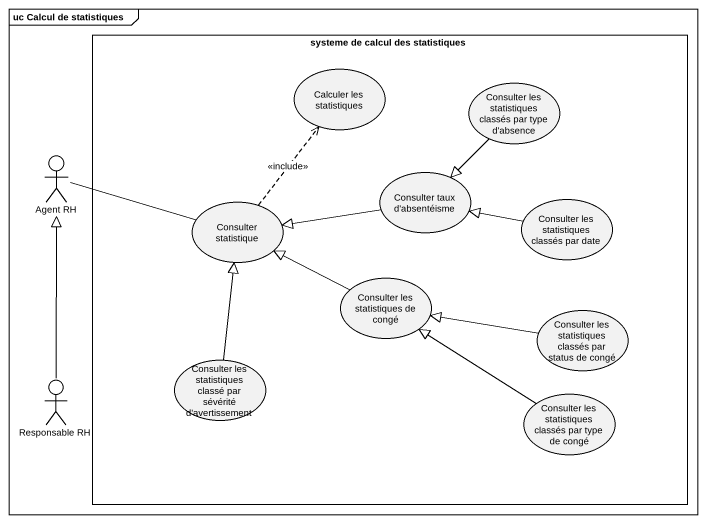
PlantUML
@startuml
mainframe uc Calcul de statistiques
rectangle "systeme de calcul des statistiques" as systeme_de_calcul_des {
  usecase "Calculer les statistiques" as Calculer_les_statistiques
  usecase "Consulter les statistiques classés par type d'absence" as Consulter_les_statistiques
  usecase "Consulter taux d'absentéisme" as Consulter_taux_d_absentéisme
  usecase "Consulter les statistiques classés par date" as Consulter_les_statistiques_2
  usecase "Consulter statistique" as Consulter_statistique
  usecase "Consulter les statistiques de congé" as Consulter_les_statistiques_3
  usecase "Consulter les statistiques classés par status de congé" as Consulter_les_statistiques_4
  usecase "Consulter les statistiques classé par sévérité d'avertissement" as Consulter_les_statistiques_5
  usecase "Consulter les statistiques classés par type de congé" as Consulter_les_statistiques_6
}
actor "Agent RH" as Agent_RH
actor "Responsable RH" as Responsable_RH
Consulter_les_statistiques --|> Consulter_taux_d_absentéisme
Agent_RH -right- Consulter_statistique
Consulter_taux_d_absentéisme -left-|> Consulter_statistique
Consulter_les_statistiques_2 -left-|> Consulter_taux_d_absentéisme
Consulter_statistique .up.> Calculer_les_statistiques : <<include>>
Consulter_les_statistiques_3 -left-|> Consulter_statistique
Consulter_les_statistiques_4 -left-|> Consulter_les_statistiques_3
Responsable_RH -up-|> Agent_RH
Consulter_les_statistiques_5 -up-|> Consulter_statistique
Consulter_les_statistiques_6 -up-|> Consulter_les_statistiques_3
@enduml
